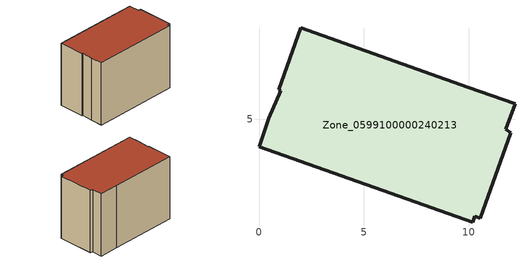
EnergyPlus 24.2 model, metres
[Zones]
Zone_0599100000240213
 floor ground (C_G): 12.02,4.37 10.56,0.27 10.3,0.37 10.21,0.09 0,3.69 0.47,5.05 1.04,6.37 0.94,6.41 1.99,9.37 9.96,6.53 12.22,5.74 11.78,4.53 z0.64
 wall outside (C_F): 0.47,5.05 0,3.69 10.21,0.09 10.3,0.37 10.56,0.27 12.02,4.37 11.78,4.53 12.22,5.74 9.96,6.53 1.99,9.37 0.94,6.41 1.04,6.37 0.47,5.05 z0.64:8.55
 roof outside (C_R): 10.56,0.27 12.02,4.37 11.78,4.53 12.22,5.74 9.96,6.53 1.99,9.37 0.94,6.41 1.04,6.37 0.47,5.05 0,3.69 10.21,0.09 10.3,0.37 z8.55
[BUILDING]
Pand.0599100000240213: North Axis=0; Terrain=City; Loads Convergence Tolerance Value=0.04; Temperature Convergence Tolerance Value=0.4; Solar Distribution=FullExterior; Maximum Number of Warmup Days=25; Minimum Number of Warmup Days=1
[Site:Location]
Rotterdam.The.Hague.AP_ZH_NLD Design_Conditions: Latitude=51.96; Longitude=4.45; Time Zone=1; Elevation=-4.5
[SITE:GROUNDTEMPERATURE:BUILDINGSURFACE]
18, 18, 18, 18, 18, 18, 18, 18, 18, 18, 18, 18
[MATERIAL] Thermal Absorptance=0.9; Solar Absorptance=0.7; Visible Absorptance=0.7
Name | Roughness | Thickness | Conductivity | Density | Specific Heat
G.TI.1965-1974 | MediumSmooth | 0.15 | 0.882353 | 540 | 1210
F.TI.1965-1974 | Rough | 0.3 | 0.697674 | 1920 | 840
R.TI.1965-1974 | MediumRough | 0.2 | 0.232558 | 1500 | 1000
[CONSTRUCTION]
C_G: G.TI.1965-1974
C_F: F.TI.1965-1974
C_R: R.TI.1965-1974
[ZONE]
Zone_0599100000240213: Type=1; Multiplier=1; Ceiling Height=Autocalculate; Volume=Autocalculate; Floor Area=autocalculate; Part of Total Floor Area=Yes
[ZONEINFILTRATION:DESIGNFLOWRATE]
Infil_Zone_0599100000240213: Zone or ZoneList or Space or SpaceList=Zone_0599100000240213; Schedule=AlwaysOn; Design Flow Rate Calculation Method=Flow/Area; Flow Rate per Floor Area=0.003; Constant Term Coefficient=1; Temperature Term Coefficient=0; Velocity Term Coefficient=0; Velocity Squared Term Coefficient=0
[HVACTEMPLATE:ZONE:IDEALLOADSAIRSYSTEM]
Zone_0599100000240213: Maximum Heating Supply Air Temperature=50; Minimum Cooling Supply Air Temperature=13; Maximum Heating Supply Air Humidity Ratio=0.0156; Minimum Cooling Supply Air Humidity Ratio=0.0077; Heating Limit=NoLimit; Cooling Limit=NoLimit; Dehumidification Control Type=ConstantSensibleHeatRatio; Cooling Sensible Heat Ratio=0.7; Dehumidification Setpoint=60; Humidification Control Type=None; Humidification Setpoint=30; Outdoor Air Method=None; Outdoor Air Flow Rate per Person=0.00944; Outdoor Air Flow Rate per Zone Floor Area=0; Outdoor Air Flow Rate per Zone=0; Demand Controlled Ventilation Type=None; Outdoor Air Economizer Type=NoEconomizer; Heat Recovery Type=None; Sensible Heat Recovery Effectiveness=0.7; Latent Heat Recovery Effectiveness=0.65
[ZONECONTROL:THERMOSTAT]
ThermostatControl_Zone_0599100000240213: Zone or ZoneList=Zone_0599100000240213; Control Type Schedule=DualSetpointControlType; Control 1=Thermostat_Zone_0599100000240213; Temperature Difference Between Cutout And Setpoint=0
[THERMOSTATSETPOINT:DUALSETPOINT]
Thermostat_Zone_0599100000240213: Heating Setpoint Temperature Schedule=HeatingSetpoint_Zone_0599100000240213; Cooling Setpoint Temperature Schedule=CoolingSetpoint_Zone_0599100000240213
[SCHEDULE:COMPACT]
HeatingSetpoint_Zone_0599100000240213: Through: 12/31, For: AllDays, Until: 24:00, 21
CoolingSetpoint_Zone_0599100000240213: Through: 12/31, For: AllDays, Until: 24:00, 24
DualSetpointControlType: Through: 12/31, For: AllDays, Until: 24:00, 4
AlwaysOn: Through: 12/31, For: AllDays, Until: 24:00, 1
